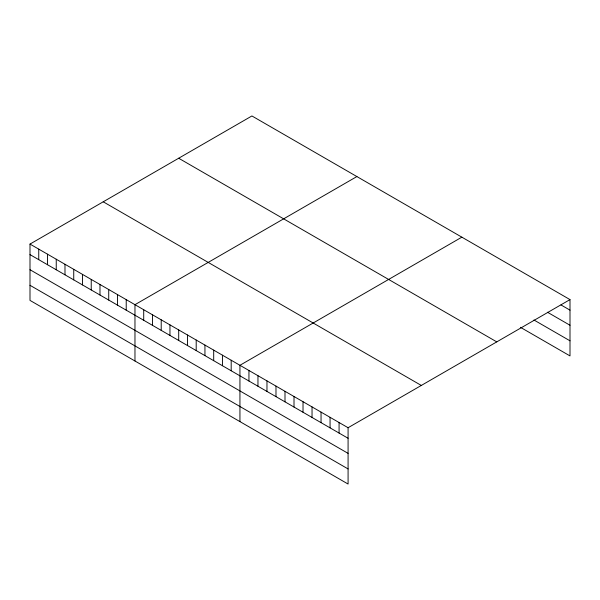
<?xml version="1.0" encoding="UTF-8"?>
<svg xmlns="http://www.w3.org/2000/svg" width="600" height="600" viewBox="0 0 600 600"><rect width="100%" height="100%" fill="white"/><g stroke="black" fill="none" stroke-linecap="round" stroke-linejoin="round"><path stroke-width="0.9" d="M30 244.08L348.082 427.725L348.082 484.043L30 300.397L30 244.08L251.917 115.958L570 299.603L570 355.92L520.433 327.3M356.88 176.565L134.97 304.68L134.97 360.998M461.85 237.165L239.94 365.288L239.94 421.597M348.082 427.725L570 299.603M560.985 304.942L570 310.14M547.47 312.24L570 325.252M533.947 320.002L570 340.815M178.68 158.243L496.77 341.888M103.23 201.803L421.32 385.447M30 254.618L348.082 438.263M30 269.722L348.082 453.368M30 285.293L348.082 468.938M339.075 422.52L339.075 433.058M330.06 417.322L330.06 427.86M321.045 412.118L321.045 422.655M312.038 406.912L312.038 417.45M303.022 401.707L303.022 412.245M294.007 396.502L294.007 407.048M285 391.305L285 401.842M275.985 386.1L275.985 396.638M266.97 380.895L266.97 391.433M257.962 375.69L257.962 386.228M248.947 370.493L248.947 381.03M231.188 360.24L231.188 370.778M222.442 355.185L222.442 365.722M213.697 350.138L213.697 360.675M204.945 345.082L204.945 355.62M196.2 340.035L196.2 350.572M187.455 334.987L187.455 345.525M178.703 329.933L178.703 340.47M169.958 324.885L169.958 335.423M161.212 319.837L161.212 330.375M152.46 314.782L152.46 325.32M143.715 309.735L143.715 320.272M126.218 299.632L126.218 310.17M117.472 294.585L117.472 305.123M108.727 289.53L108.727 300.067M99.983 284.483L99.983 295.02M91.23 279.435L91.23 289.972M82.485 274.38L82.485 284.918M73.74 269.332L73.74 279.87M64.988 264.285L64.988 274.822M56.242 259.23L56.242 269.767M47.498 254.183L47.498 264.72M38.745 249.127L38.745 259.673"/></g></svg>
